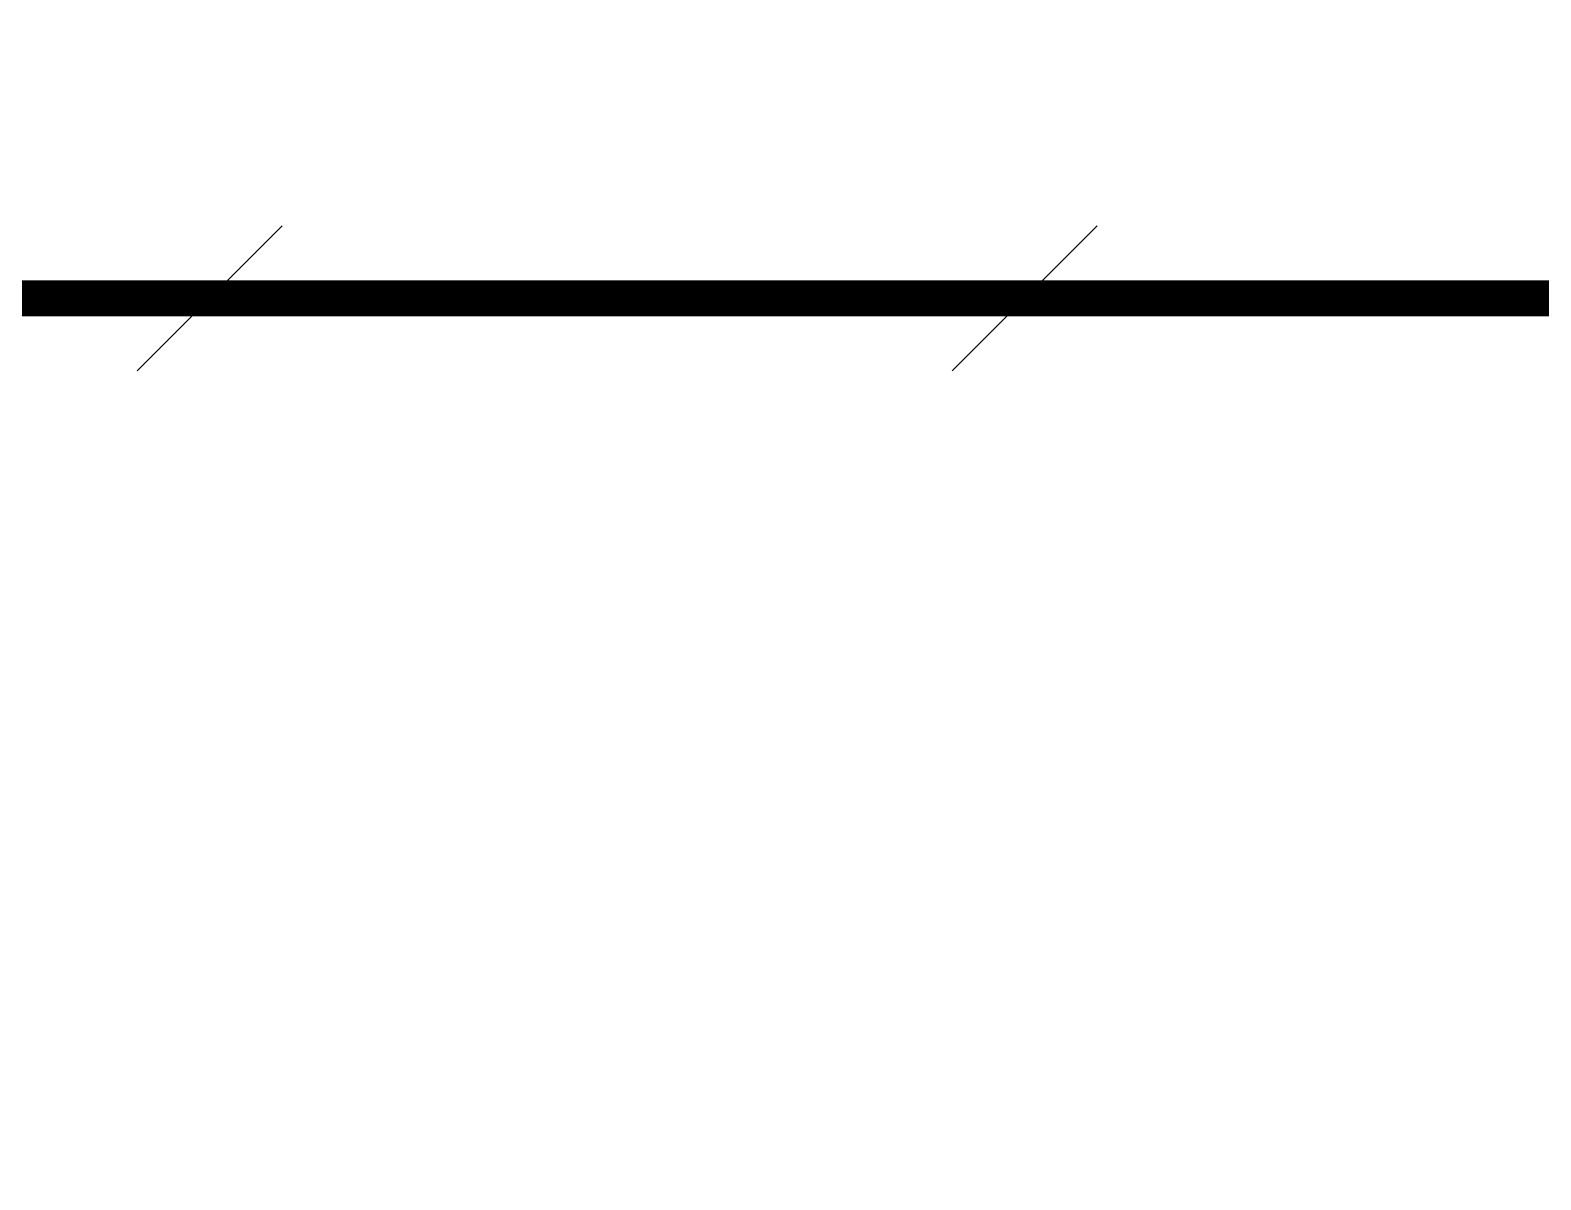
# Model space of a CAD drawing. Extents: x 3002737 to 4077523, y -995787 to -7267.
# Drawn here: x 3162454 to 3164539, y -784709 to -783122 of the extents above; entities that cross this region are included whole.
import ezdxf

# ---------------------------------------------------------------- set-up
doc = ezdxf.new("R2010")
doc.units = 0
doc.header["$LTSCALE"] = 1000
doc.header["$MEASUREMENT"] = 0
doc.linetypes.add('CENTER2', pattern=[1.125, 0.75, -0.125, 0.125, -0.125])
doc.layers.get('0').update_dxf_attribs({"linetype": 'CONTINUOUS'})
doc.layers.add('SHTLN', color=4, linetype='CONTINUOUS')
doc.layers.add('WIRE-接地', color=2, linetype='CONTINUOUS')

# ---------------------------------------------------------------- blocks, each defined once
blk = doc.blocks.new('$TelecSys$00000008')
blk.add_line((0.4, 0.4), (-0.4, -0.4))

msp = doc.modelspace()

# ---------------------------------------------------------------- linework, layer by layer
at = {"layer": 'WIRE-接地', "color": 2, "linetype": 'CENTER2', "const_width": 50}
msp.add_lwpolyline([(3172945.2, -774394), (3172945.2, -775192.2), (3172945.2, -776194.6), (3181142.3, -776194.6), (3181142.3, -784097.2), (3178438.2, -784097.2), (3178438.2, -783506), (3171837, -783506), (3171837, -784703.7), (3171093.9, -784703.7), (3171093.9, -785300.3), (3166189.7, -785300.3), (3166189.7, -784699.2), (3165438, -784699.2), (3165438, -783492.4), (3158840, -783492.4), (3158840, -784099.6), (3153442.1, -784099.6)], dxfattribs=at)

# ---------------------------------------------------------------- block references
at = {"layer": 'SHTLN', "color": 2, "xscale": 250, "yscale": 250, "zscale": 250, "rotation": 180}
for p in [(3162701.5, -783492.4), (3163826.5, -783492.4)]:
    msp.add_blockref('$TelecSys$00000008', p, dxfattribs=at)

doc.saveas('drawing.dxf')
